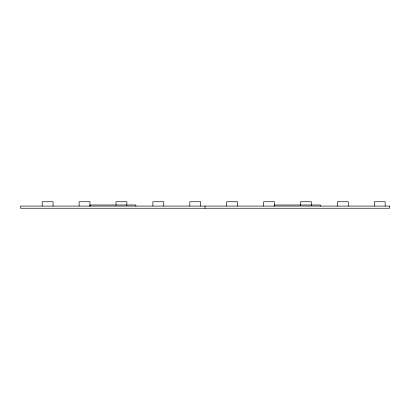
<?xml version="1.0" encoding="UTF-8"?>
<svg xmlns="http://www.w3.org/2000/svg" width="410" height="410" viewBox="0 0 410 410"><rect width="100%" height="100%" fill="white"/><g stroke="black" fill="none" stroke-linecap="round" stroke-linejoin="round"><path stroke-width="0.61" d="M385.159 206.086L385.159 201.746L374.304 201.746L374.304 206.086M348.259 206.086L348.259 201.746L337.404 201.746L337.404 206.086M320.333 206.086L320.333 205L274.536 205L274.536 206.086M311.359 205.466L311.359 201.746L300.504 201.746L300.504 205.466M274.459 206.086L274.459 201.746L263.604 201.746L263.604 206.086M237.559 206.086L237.559 201.746L226.704 201.746L226.704 206.086M205 206.086L205 208.254M200.659 206.086L200.659 201.746L189.804 201.746L189.804 206.086M163.759 206.086L163.759 201.746L152.904 201.746L152.904 206.086M135.833 206.086L135.833 205L90.036 205L90.036 206.086M126.859 205.466L126.859 201.746L116.004 201.746L116.004 205.466M89.959 206.086L89.959 201.746L79.104 201.746L79.104 206.086M53.059 206.086L53.059 201.746L42.204 201.746L42.204 206.086M389.5 206.086L20.5 206.086L20.5 208.254L389.5 208.254L389.5 206.086"/></g></svg>
